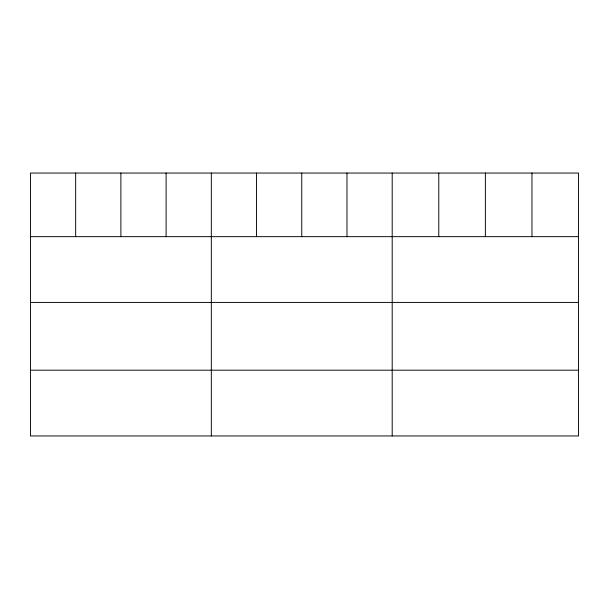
<?xml version="1.0" encoding="UTF-8"?>
<svg xmlns="http://www.w3.org/2000/svg" width="609" height="609" viewBox="0 0 609 609"><rect width="100%" height="100%" fill="white"/><g stroke="black" fill="none" stroke-linecap="round" stroke-linejoin="round"><path stroke-width="0.91" d="M578.55 236.657L578.55 435.953L30.45 435.953L30.45 173.047L578.55 173.047L578.55 236.657L30.45 236.657M30.45 302.422L578.55 302.422M30.45 370.188L578.55 370.188M531.962 173.047L531.962 236.657M485.373 173.047L485.373 236.657M438.784 173.047L438.784 236.657M392.196 173.047L392.196 435.953M346.978 173.047L346.978 236.657M301.76 173.047L301.76 236.657M256.541 173.047L256.541 236.657M211.323 173.047L211.323 435.953M166.105 173.047L166.105 236.657M120.887 173.047L120.887 236.657M75.668 173.047L75.668 236.657"/></g></svg>
